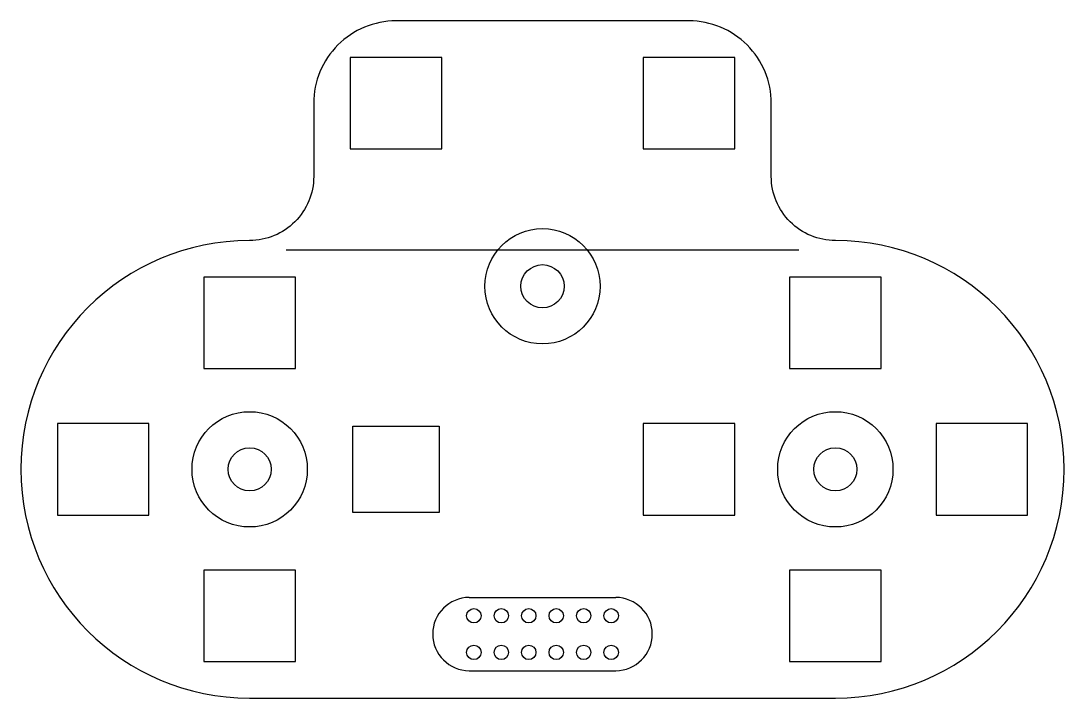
# Model space of a CAD drawing. Header units: millimetres. Extents: x 1.9 to 74.3, y 7 to 54.
import ezdxf

# ---------------------------------------------------------------- set-up
doc = ezdxf.new("R2010")
doc.units = ezdxf.units.MM
doc.header["$LTSCALE"] = 2

msp = doc.modelspace()

# ---------------------------------------------------------------- linework, layer by layer
for p, q in [((20.32, 38.1), (55.88, 38.1)), ((33.02, 13.97), (43.18, 13.97)), ((33.02, 8.89), (43.18, 8.89))]:
    msp.add_line(p, q)
msp.add_lwpolyline([(58.42, 38.735, -0.414214), (53.975, 43.18), (53.975, 48.26, 0.414214), (48.26, 53.975), (27.94, 53.975, 0.414214), (22.225, 48.26), (22.225, 43.18, -0.414214), (17.78, 38.735, 1), (17.78, 6.985), (58.42, 6.985, 1)], format="xyb", close=True)
for points in [[(24.765, 45.085), (31.115, 45.085), (31.115, 51.435), (24.765, 51.435)], [(45.085, 45.085), (51.435, 45.085), (51.435, 51.435), (45.085, 51.435)], [(14.605, 29.845), (20.955, 29.845), (20.955, 36.195), (14.605, 36.195)], [(55.245, 29.845), (61.595, 29.845), (61.595, 36.195), (55.245, 36.195)], [(4.445, 19.685), (10.795, 19.685), (10.795, 26.035), (4.445, 26.035)], [(30.936, 19.856), (24.936, 19.856), (24.936, 25.856), (30.936, 25.856)], [(45.085, 19.685), (51.435, 19.685), (51.435, 26.035), (45.085, 26.035)], [(65.405, 19.685), (71.755, 19.685), (71.755, 26.035), (65.405, 26.035)], [(14.605, 9.525), (20.955, 9.525), (20.955, 15.875), (14.605, 15.875)], [(55.245, 9.525), (61.595, 9.525), (61.595, 15.875), (55.245, 15.875)]]:
    msp.add_lwpolyline(points, close=True)
for centre, radius in [((38.1, 35.56), 4), ((38.1, 35.56), 1.5), ((17.78, 22.86), 4), ((58.42, 22.86), 4), ((17.78, 22.86), 1.5), ((58.42, 22.86), 1.5), ((33.338, 12.7), 0.5), ((35.243, 12.7), 0.5), ((37.148, 12.7), 0.5), ((39.053, 12.7), 0.5), ((40.958, 12.7), 0.5), ((42.863, 12.7), 0.5), ((33.338, 10.16), 0.5), ((35.243, 10.16), 0.5), ((37.148, 10.16), 0.5), ((39.053, 10.16), 0.5), ((40.958, 10.16), 0.5), ((42.863, 10.16), 0.5)]:
    msp.add_circle(centre, radius)
for centre, start, end in [((33.02, 11.43), 90, 270), ((43.18, 11.43), 270, 90)]:
    msp.add_arc(centre, 2.54, start, end)

doc.saveas('drawing.dxf')
